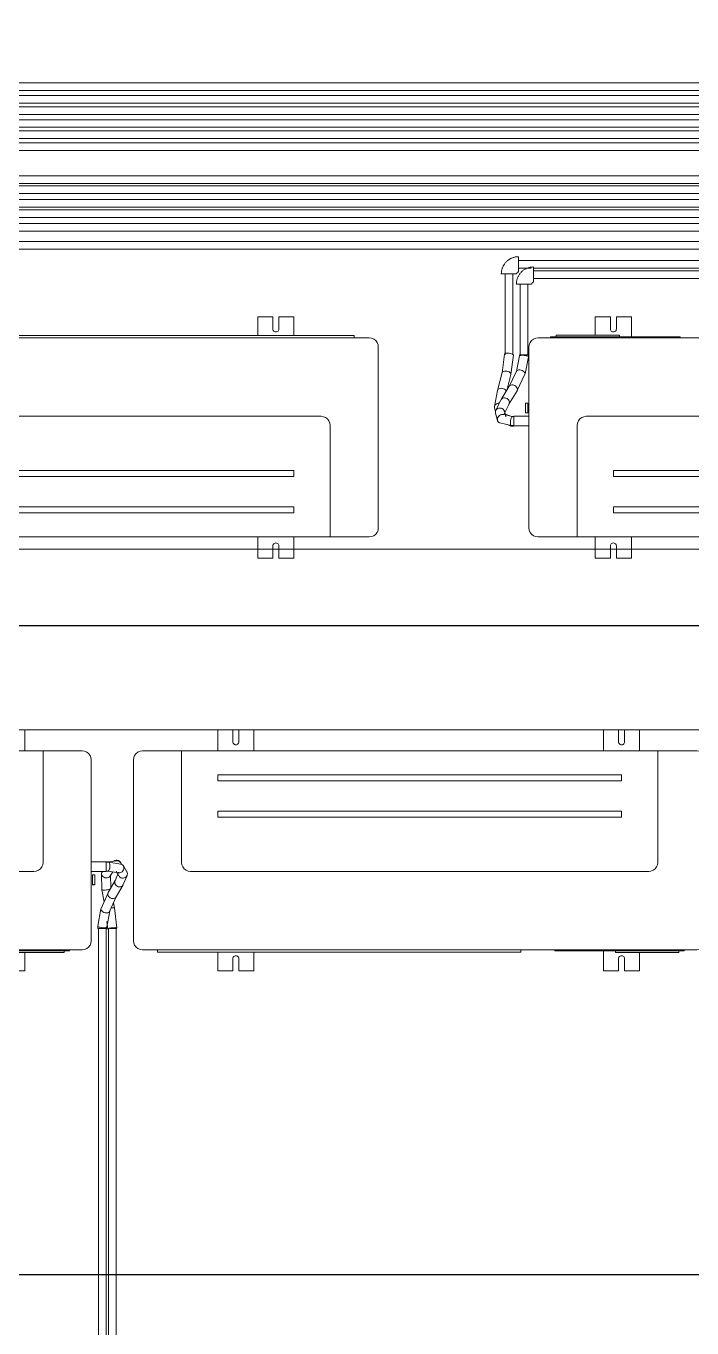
# Model space of a CAD drawing. Header units: millimetres. Extents: x 61345 to 69644, y 9491 to 29385.
# Drawn here: x 65257.6 to 65368.1, y 27042.7 to 27258.7 of the extents above; entities that cross this region are included whole.
import ezdxf

# ---------------------------------------------------------------- set-up
doc = ezdxf.new("R2010")
doc.units = ezdxf.units.MM
for name, color, linetype, lineweight in [('M-EQPM', 7, 'Continuous', 18), ('P-PIPE', 30, 'Continuous', 18), ('P-PIPE-CNTR', 3, 'Continuous', 18), ('S-BEAM', 8, 'Continuous', 18)]:
    doc.layers.add(name, color=color, linetype=linetype, lineweight=lineweight)

# ---------------------------------------------------------------- blocks, each defined once
blk = doc.blocks.new('HVAC_Air Conditioning_LG_VRF_Air_Source_HP_380_MV_S_12kW - Splite-Ext-V79-CVC TERASSE')
at = {"layer": 'M-EQPM'}
for p, q in [((-19735.1, 18291.1), (-19760.1, 18291.1)), ((-19760.1, 18291.1), (-19760.1, 18260.8)), ((-19735.1, 18271.1), (-19735.1, 18291.1)), ((-19700.1, 18291.1), (-19725.1, 18291.1)), ((-19725.1, 18291.1), (-19725.1, 18271.1)), ((-19700.1, 18258.1), (-19700.1, 18291.1)), ((-19095.1, 18291.1), (-19120.1, 18291.1)), ((-19120.1, 18291.1), (-19120.1, 18260.1)), ((-19095.1, 18271.1), (-19095.1, 18291.1)), ((-19060.1, 18291.1), (-19085.1, 18291.1)), ((-19085.1, 18291.1), (-19085.1, 18271.1)), ((-19060.1, 18260.1), (-19060.1, 18291.1)), ((-18935.1, 18256.1), (-19855.1, 18256.1)), ((-19834.2, 18258.1), (-19619.2, 18258.1)), ((-19834.2, 18258.1), (-19834.2, 18256.1)), ((-19825, 18260.8), (-19720, 18260.8)), ((-19825, 18260.8), (-19825, 18258.1)), ((-19720, 18258.1), (-19720, 18260.8)), ((-19619.2, 18256.1), (-19619.2, 18258.1)), ((-19562.8, 18260.1), (-18960.1, 18260.1)), ((-19562.8, 18260.1), (-19562.8, 18256.1)), ((-18960.1, 18256.1), (-18960.1, 18260.1)), ((-19870.1, 18241.1), (-19870.1, 17941.1)), ((-18920.1, 17941.1), (-18920.1, 18241.1)), ((-19872.1, 18148.1), (-19876.1, 18148.1)), ((-19876.1, 18148.1), (-19876.1, 18147.8)), ((-19876.1, 18147.8), (-19876.1, 18148.1)), ((-19872.1, 18148), (-19876.1, 18148)), ((-19876.1, 18148), (-19876.1, 18147.7)), ((-19872.1, 18148.1), (-19872.1, 18147.8)), ((-19872.1, 18147.8), (-19872.1, 18148.1)), ((-19872.1, 18147.7), (-19872.1, 18148)), ((-19870.1, 18126.2), (-19895.1, 18126.2)), ((-19876.1, 18132.1), (-19876.1, 18131.9)), ((-19876.1, 18132), (-19872.1, 18132)), ((-19876.1, 18131.9), (-19872.1, 18131.9)), ((-19872.1, 18131.9), (-19872.1, 18132.1)), ((-19015.1, 18126.1), (-19775.1, 18126.1)), ((-19895.1, 18110.3), (-19870.1, 18110.3)), ((-19790.1, 18111.1), (-19790.1, 17926.1)), ((-19000.1, 17926.1), (-19000.1, 18111.1)), ((-19060.1, 18036.1), (-19730.1, 18036.1)), ((-19730.1, 18036.1), (-19730.1, 18026.1)), ((-19060.1, 18026.1), (-19060.1, 18036.1)), ((-19730.1, 18026.1), (-19060.1, 18026.1)), ((-19060.1, 17976.1), (-19730.1, 17976.1)), ((-19730.1, 17976.1), (-19730.1, 17966.1)), ((-19060.1, 17966.1), (-19060.1, 17976.1)), ((-19730.1, 17966.1), (-19060.1, 17966.1)), ((-19855.1, 17926.1), (-19790.1, 17926.1)), ((-19790.1, 17926.1), (-19000.1, 17926.1)), ((-19760.1, 17926.1), (-19760.1, 17891.1)), ((-19700.1, 17891.1), (-19700.1, 17926.1)), ((-19120.1, 17926.1), (-19120.1, 17891.1)), ((-19060.1, 17891.1), (-19060.1, 17926.1)), ((-19000.1, 17926.1), (-18935.1, 17926.1)), ((-19735.1, 17891.1), (-19735.1, 17911.1)), ((-19725.1, 17911.1), (-19725.1, 17891.1)), ((-19095.1, 17891.1), (-19095.1, 17911.1)), ((-19085.1, 17911.1), (-19085.1, 17891.1)), ((-19760.1, 17891.1), (-19735.1, 17891.1)), ((-19725.1, 17891.1), (-19700.1, 17891.1)), ((-19120.1, 17891.1), (-19095.1, 17891.1)), ((-19085.1, 17891.1), (-19060.1, 17891.1))]:
    blk.add_line(p, q, dxfattribs=at)
for points in [[(-19725.1, 18271.1, 0), (-19725.2, 18269.8, 0), (-19725.7, 18268.6, 0), (-19726.5, 18267.5, 0), (-19727.6, 18266.7, 0), (-19728.8, 18266.2, 0), (-19730.1, 18266.1, 0), (-19731.4, 18266.2, 0), (-19732.6, 18266.7, 0), (-19733.6, 18267.5, 0), (-19734.4, 18268.6, 0), (-19734.9, 18269.8, 0), (-19735.1, 18271.1, 0)], [(-19085.1, 18271.1, 0), (-19085.2, 18269.8, 0), (-19085.7, 18268.6, 0), (-19086.5, 18267.5, 0), (-19087.6, 18266.7, 0), (-19088.8, 18266.2, 0), (-19090.1, 18266.1, 0), (-19091.4, 18266.2, 0), (-19092.6, 18266.7, 0), (-19093.6, 18267.5, 0), (-19094.4, 18268.6, 0), (-19094.9, 18269.8, 0), (-19095.1, 18271.1, 0)], [(-19855.1, 18256.1, 0), (-19858.9, 18255.5, 0), (-19862.6, 18254, 0), (-19865.7, 18251.7, 0), (-19868.1, 18248.6, 0), (-19869.6, 18244.9, 0), (-19870.1, 18241.1, 0)], [(-18920.1, 18241.1, 0), (-18920.6, 18244.9, 0), (-18922.1, 18248.6, 0), (-18924.5, 18251.7, 0), (-18927.6, 18254, 0), (-18931.2, 18255.5, 0), (-18935.1, 18256.1, 0)], [(-19876.1, 18131.9, 0), (-19876.1, 18132.1, 0), (-19876.1, 18132.9, 0), (-19876.1, 18134.2, 0), (-19876.1, 18135.9, 0), (-19876.1, 18137.8, 0), (-19876.1, 18139.9, 0), (-19876.1, 18142, 0), (-19876.1, 18144, 0), (-19876.1, 18145.6, 0), (-19876.1, 18146.9, 0), (-19876.1, 18147.7, 0), (-19876.1, 18148, 0)], [(-19872.1, 18148, 0), (-19872.1, 18147.7, 0), (-19872.1, 18146.9, 0), (-19872.1, 18145.6, 0), (-19872.1, 18144, 0), (-19872.1, 18142, 0), (-19872.1, 18139.9, 0), (-19872.1, 18137.8, 0), (-19872.1, 18135.9, 0), (-19872.1, 18134.2, 0), (-19872.1, 18132.9, 0), (-19872.1, 18132.1, 0), (-19872.1, 18131.9, 0)], [(-19895.1, 18110.3, 0), (-19895.1, 18110.6, 0), (-19895.1, 18111.4, 0), (-19895.1, 18112.7, 0), (-19895.1, 18114.3, 0), (-19895.1, 18116.2, 0), (-19895.1, 18118.3, 0), (-19895.1, 18120.3, 0), (-19895.1, 18122.3, 0), (-19895.1, 18123.9, 0), (-19895.1, 18125.2, 0), (-19895.1, 18126, 0), (-19895.1, 18126.2, 0)], [(-19775.1, 18126.1, 0), (-19778.9, 18125.5, 0), (-19782.6, 18124, 0), (-19785.7, 18121.7, 0), (-19788.1, 18118.6, 0), (-19789.6, 18114.9, 0), (-19790.1, 18111.1, 0)], [(-19000.1, 18111.1, 0), (-19000.6, 18114.9, 0), (-19002.1, 18118.6, 0), (-19004.5, 18121.7, 0), (-19007.6, 18124, 0), (-19011.2, 18125.5, 0), (-19015.1, 18126.1, 0)], [(-19870.1, 17941.1, 0), (-19869.6, 17937.2, 0), (-19868.1, 17933.6, 0), (-19865.7, 17930.5, 0), (-19862.6, 17928.1, 0), (-19858.9, 17926.6, 0), (-19855.1, 17926.1, 0)], [(-18935.1, 17926.1, 0), (-18931.2, 17926.6, 0), (-18927.6, 17928.1, 0), (-18924.5, 17930.5, 0), (-18922.1, 17933.6, 0), (-18920.6, 17937.2, 0), (-18920.1, 17941.1, 0)], [(-19735.1, 17911.1, 0), (-19734.9, 17912.4, 0), (-19734.4, 17913.6, 0), (-19733.6, 17914.6, 0), (-19732.6, 17915.4, 0), (-19731.4, 17915.9, 0), (-19730.1, 17916.1, 0), (-19728.8, 17915.9, 0), (-19727.6, 17915.4, 0), (-19726.5, 17914.6, 0), (-19725.7, 17913.6, 0), (-19725.2, 17912.4, 0), (-19725.1, 17911.1, 0)], [(-19095.1, 17911.1, 0), (-19094.9, 17912.4, 0), (-19094.4, 17913.6, 0), (-19093.6, 17914.6, 0), (-19092.6, 17915.4, 0), (-19091.4, 17915.9, 0), (-19090.1, 17916.1, 0), (-19088.8, 17915.9, 0), (-19087.6, 17915.4, 0), (-19086.5, 17914.6, 0), (-19085.7, 17913.6, 0), (-19085.2, 17912.4, 0), (-19085.1, 17911.1, 0)]]:
    blk.add_polyline3d(points, dxfattribs=at)
blk = doc.blocks.new('Coude - Générique - Standard-V88-CVC TERASSE')
at = {"layer": 'P-PIPE', "color": 30}
for p, q in [((-21047.2, 18390.5), (-21047.2, 18390.9)), ((-21075.8, 18362.3), (-21075.4, 18362.3)), ((-21047.2, 18365.9), (-21047.2, 18367.2))]:
    blk.add_line(p, q, dxfattribs=at)
for points in [[(-21047.2, 18390.9, 0), (-21048.4, 18390.9, 0), (-21049.5, 18390.8, 0), (-21050.6, 18390.7, 0), (-21051.8, 18390.6, 0), (-21052.9, 18390.4, 0), (-21054, 18390.1, 0), (-21055.1, 18389.8, 0), (-21056.2, 18389.5, 0), (-21057.3, 18389.1, 0), (-21058.4, 18388.7, 0), (-21059.4, 18388.2, 0), (-21060.4, 18387.7, 0), (-21061.4, 18387.2, 0), (-21062.4, 18386.6, 0), (-21063.4, 18385.9, 0), (-21064.3, 18385.3, 0), (-21065.2, 18384.6, 0), (-21066.1, 18383.8, 0), (-21066.9, 18383.1, 0), (-21067.7, 18382.3, 0), (-21068.5, 18381.4, 0), (-21069.3, 18380.6, 0), (-21070, 18379.7, 0), (-21070.7, 18378.7, 0), (-21071.3, 18377.8, 0), (-21071.9, 18376.8, 0), (-21072.5, 18375.8, 0), (-21073, 18374.8, 0), (-21073.5, 18373.7, 0), (-21073.9, 18372.7, 0), (-21074.3, 18371.6, 0), (-21074.6, 18370.5, 0), (-21074.9, 18369.4, 0), (-21075.2, 18368.3, 0), (-21075.4, 18367.2, 0), (-21075.6, 18366, 0), (-21075.7, 18364.9, 0), (-21075.8, 18363.8, 0), (-21075.8, 18362.6, 0), (-21075.8, 18362.3, 0)], [(-21047.2, 18390.9, 0), (-21047.2, 18390.5, 0), (-21047.2, 18389.2, 0), (-21047.2, 18387.2, 0), (-21047.2, 18384.6, 0), (-21047.2, 18381.5, 0), (-21047.2, 18378.2, 0), (-21047.2, 18374.9, 0), (-21047.2, 18371.9, 0), (-21047.2, 18369.2, 0), (-21047.2, 18367.2, 0), (-21047.2, 18365.9, 0)], [(-21050.9, 18362.3, 0), (-21052.1, 18362.3, 0), (-21054.1, 18362.3, 0), (-21056.8, 18362.3, 0), (-21059.8, 18362.3, 0), (-21063.1, 18362.3, 0), (-21066.4, 18362.3, 0), (-21069.5, 18362.3, 0), (-21072.1, 18362.3, 0), (-21074.1, 18362.3, 0), (-21075.4, 18362.3, 0), (-21075.8, 18362.3, 0)], [(-21050.4, 18362.3, 0), (-21050.4, 18362.4, 0), (-21050.4, 18362.6, 0), (-21050.4, 18362.7, 0), (-21050.4, 18362.8, 0), (-21050.4, 18363, 0), (-21050.3, 18363.1, 0), (-21050.3, 18363.2, 0), (-21050.3, 18363.3, 0), (-21050.2, 18363.4, 0), (-21050.2, 18363.6, 0), (-21050.1, 18363.7, 0), (-21050.1, 18363.8, 0), (-21050, 18363.9, 0), (-21049.9, 18364, 0), (-21049.9, 18364.1, 0), (-21049.8, 18364.2, 0), (-21049.7, 18364.3, 0), (-21049.6, 18364.4, 0), (-21049.5, 18364.5, 0), (-21049.4, 18364.6, 0), (-21049.4, 18364.7, 0), (-21049.3, 18364.8, 0), (-21049.2, 18364.9, 0), (-21049.1, 18364.9, 0), (-21048.9, 18365, 0), (-21048.8, 18365.1, 0), (-21048.7, 18365.1, 0), (-21048.6, 18365.2, 0), (-21048.5, 18365.3, 0), (-21048.4, 18365.3, 0), (-21048.3, 18365.3, 0), (-21048.1, 18365.4, 0), (-21048, 18365.4, 0), (-21047.9, 18365.4, 0), (-21047.8, 18365.5, 0), (-21047.6, 18365.5, 0), (-21047.5, 18365.5, 0), (-21047.4, 18365.5, 0), (-21047.3, 18365.5, 0), (-21047.2, 18365.5, 0)]]:
    blk.add_polyline3d(points, dxfattribs=at)
blk = doc.blocks.new('Coude - Générique - Standard-V105-CVC TERASSE')
at = {"layer": 'P-PIPE'}
for p, q in [((-21022.2, 18373.5), (-21022.2, 18372.2)), ((-21050.8, 18345.3), (-21050.4, 18345.3)), ((-21022.2, 18349), (-21022.2, 18350.2))]:
    blk.add_line(p, q, dxfattribs=at)
for points in [[(-21022.2, 18373.9, 0), (-21023.4, 18373.9, 0), (-21024.5, 18373.8, 0), (-21025.6, 18373.7, 0), (-21026.8, 18373.6, 0), (-21027.9, 18373.4, 0), (-21029, 18373.1, 0), (-21030.1, 18372.8, 0), (-21031.2, 18372.5, 0), (-21032.3, 18372.1, 0), (-21033.4, 18371.7, 0), (-21034.4, 18371.2, 0), (-21035.4, 18370.7, 0), (-21036.4, 18370.2, 0), (-21037.4, 18369.6, 0), (-21038.4, 18368.9, 0), (-21039.3, 18368.3, 0), (-21040.2, 18367.6, 0), (-21041.1, 18366.8, 0), (-21041.9, 18366.1, 0), (-21042.7, 18365.3, 0), (-21043.5, 18364.4, 0), (-21044.3, 18363.6, 0), (-21045, 18362.7, 0), (-21045.7, 18361.7, 0), (-21046.3, 18360.8, 0), (-21046.9, 18359.8, 0), (-21047.5, 18358.8, 0), (-21048, 18357.8, 0), (-21048.5, 18356.7, 0), (-21048.9, 18355.7, 0), (-21049.3, 18354.6, 0), (-21049.6, 18353.5, 0), (-21049.9, 18352.4, 0), (-21050.2, 18351.3, 0), (-21050.4, 18350.2, 0), (-21050.6, 18349.1, 0), (-21050.7, 18347.9, 0), (-21050.8, 18346.8, 0), (-21050.8, 18345.6, 0), (-21050.8, 18345.3, 0)], [(-21022.2, 18372.1, 0), (-21022.2, 18370.2, 0), (-21022.2, 18367.6, 0), (-21022.2, 18364.5, 0), (-21022.2, 18361.2, 0), (-21022.2, 18357.9, 0), (-21022.2, 18354.9, 0), (-21022.2, 18352.2, 0), (-21022.2, 18350.2, 0), (-21022.2, 18349, 0)], [(-21025.9, 18345.3, 0), (-21027.1, 18345.3, 0), (-21029.1, 18345.3, 0), (-21031.8, 18345.3, 0), (-21034.8, 18345.3, 0), (-21038.1, 18345.3, 0), (-21041.4, 18345.3, 0), (-21044.5, 18345.3, 0), (-21047.1, 18345.3, 0), (-21049.1, 18345.3, 0), (-21050.4, 18345.3, 0), (-21050.8, 18345.3, 0)], [(-21025.4, 18345.3, 0), (-21025.4, 18345.4, 0), (-21025.4, 18345.6, 0), (-21025.4, 18345.7, 0), (-21025.4, 18345.8, 0), (-21025.4, 18346, 0), (-21025.3, 18346.1, 0), (-21025.3, 18346.2, 0), (-21025.3, 18346.3, 0), (-21025.2, 18346.4, 0), (-21025.2, 18346.6, 0), (-21025.1, 18346.7, 0), (-21025.1, 18346.8, 0), (-21025, 18346.9, 0), (-21024.9, 18347, 0), (-21024.9, 18347.1, 0), (-21024.8, 18347.2, 0), (-21024.7, 18347.3, 0), (-21024.6, 18347.4, 0), (-21024.5, 18347.5, 0), (-21024.4, 18347.6, 0), (-21024.4, 18347.7, 0), (-21024.3, 18347.8, 0), (-21024.2, 18347.9, 0), (-21024.1, 18347.9, 0), (-21023.9, 18348, 0), (-21023.8, 18348.1, 0), (-21023.7, 18348.1, 0), (-21023.6, 18348.2, 0), (-21023.5, 18348.3, 0), (-21023.4, 18348.3, 0), (-21023.3, 18348.3, 0), (-21023.1, 18348.4, 0), (-21023, 18348.4, 0), (-21022.9, 18348.4, 0), (-21022.8, 18348.5, 0), (-21022.6, 18348.5, 0), (-21022.5, 18348.5, 0), (-21022.4, 18348.5, 0), (-21022.3, 18348.5, 0), (-21022.2, 18348.5, 0)]]:
    blk.add_polyline3d(points, dxfattribs=at)
blk = doc.blocks.new('terrace')
at = {"layer": 'S-BEAM'}
for p, q in [((-29765.2, 17905.8), (-18015.2, 17905.8)), ((-18015.2, 17605.8), (-29765.2, 17605.8))]:
    blk.add_line(p, q, dxfattribs=at)

msp = doc.modelspace()

# ---------------------------------------------------------------- linework, layer by layer
at = {"color": 5, "lineweight": 30}
for points in [[(64541.37, 27268.88), (65708.74, 27268.88), (65708.74, 27159.18), (64541.37, 27159.18)], [(65708.74, 27159.18), (64970.8, 27159.18), (64970.8, 27051.55), (65708.74, 27051.55)]]:
    msp.add_lwpolyline(points, close=True, dxfattribs=at)
at = {"layer": 'P-PIPE'}
for p, q in [((65833.28, 27249.26), (64563.46, 27249.26)), ((64563.46, 27247.99), (65833.28, 27247.99)), ((65831.28, 27247.13), (64565.21, 27247.13)), ((64565.21, 27245.86), (65831.28, 27245.86)), ((65829.03, 27245.26), (64691.71, 27245.26)), ((64691.71, 27243.99), (65829.03, 27243.99)), ((65827.16, 27243.13), (64693.71, 27243.13)), ((64693.71, 27241.86), (65827.16, 27241.86)), ((65825.41, 27241.26), (64821.49, 27241.26)), ((64821.49, 27239.99), (65825.41, 27239.99)), ((65823.28, 27239.26), (64823.74, 27239.26)), ((64823.74, 27237.99), (65823.28, 27237.99)), ((65820.19, 27233.79), (64964.31, 27233.79)), ((64966.81, 27232.52), (65817.94, 27232.52)), ((65817.94, 27232.16), (64966.81, 27232.16)), ((64966.81, 27230.89), (65817.94, 27230.89)), ((65816.13, 27229.91), (65097.06, 27229.91)), ((65097.06, 27228.64), (65816.13, 27228.64)), ((65814, 27228.16), (65099.06, 27228.16)), ((65099.06, 27226.89), (65814, 27226.89)), ((65812, 27225.91), (65186.81, 27225.91)), ((65186.81, 27224.64), (65812, 27224.64)), ((65810.13, 27222.91), (65219.31, 27222.91)), ((65219.31, 27221.64), (65810.13, 27221.64)), ((65804.13, 27218.07), (65341.81, 27218.07)), ((65339.58, 27215.84), (65339.58, 27204.13)), ((65340.85, 27204.13), (65340.85, 27215.84)), ((65341.81, 27216.8), (65445.96, 27216.8)), ((65269.6, 27108.98), (65269.6, 26978.76)), ((65270.87, 26979.98), (65270.87, 27108.98)), ((65271.25, 27108.98), (65271.25, 26979.98)), ((65272.52, 26979.98), (65272.52, 27108.98))]:
    msp.add_line(p, q, dxfattribs=at)
at = {"layer": 'P-PIPE', "color": 30}
for p, q in [((65805.88, 27219.77), (65339.31, 27219.77)), ((65339.31, 27218.5), (65341.4, 27218.5)), ((65341.81, 27218.5), (65804.13, 27218.5)), ((65337.08, 27217.54), (65337.08, 27204.13)), ((65338.35, 27204.13), (65338.35, 27217.54)), ((65336.97, 27204.23), (65336.57, 27201.15)), ((65338.05, 27200.89), (65338.46, 27204.04)), ((65339.47, 27203.95), (65338.94, 27201.38)), ((65339.47, 27204.13), (65339.47, 27203.95)), ((65340.39, 27200.96), (65340.97, 27203.8)), ((65340.97, 27203.8), (65340.97, 27204.13)), ((65336.58, 27201.17), (65335.81, 27198.2)), ((65337.36, 27198.22), (65338.05, 27200.86)), ((65338.96, 27201.43), (65337.74, 27198.87)), ((65339.08, 27198.19), (65340.37, 27200.9)), ((65340.39, 27200.96), (65340.35, 27200.87)), ((65337.76, 27198.91), (65336.41, 27196.7)), ((65339.11, 27198.29), (65339.05, 27198.15)), ((65335.8, 27198.18), (65335.3, 27195.57)), ((65336.39, 27196.65), (65335.53, 27194.9)), ((65337.7, 27195.93), (65339.06, 27198.16)), ((65337.77, 27196.08), (65337.7, 27195.93)), ((65335.29, 27195.4), (65335.29, 27195.56)), ((65335.3, 27195.36), (65335.48, 27194.68)), ((65335.49, 27194.46), (65335.83, 27193.21)), ((65336.69, 27194.24), (65336.86, 27194.21)), ((65338.28, 27193.89), (65336.81, 27194.23)), ((65336.92, 27194.32), (65337.73, 27195.98)), ((65337.21, 27193.84), (65336.96, 27194.76)), ((65337.16, 27194.13), (65337.03, 27194.65)), ((65338.02, 27193.94), (65337.07, 27194.3)), ((65338.54, 27193.89), (65338.27, 27193.89)), ((65336.22, 27192.82), (65338.1, 27192.39)), ((65337.48, 27192.54), (65338.05, 27192.31)), ((65338.05, 27192.31), (65338.01, 27192.35)), ((65338.07, 27192.31), (65338.54, 27192.31)), ((65338.14, 27192.4), (65338.1, 27192.39)), ((65338.11, 27192.39), (65338.54, 27192.39)), ((65270.26, 27118.43), (65270.15, 27118.27)), ((65271.35, 27120.04), (65270.9, 27120.04)), ((65270.9, 27120.03), (65270.9, 27120.04)), ((65271.32, 27119.96), (65270.9, 27119.96)), ((65270.9, 27118.46), (65271.21, 27118.46)), ((65271.21, 27118.46), (65271.16, 27118.48)), ((65271.2, 27118.46), (65272.93, 27118.19)), ((65272.61, 27120.17), (65271.33, 27120.04)), ((65271.33, 27120.04), (65271.42, 27120.03)), ((65273.34, 27119.64), (65271.33, 27119.96)), ((65271.42, 27120.03), (65271.5, 27119.97)), ((65271.51, 27117.61), (65272, 27118.34)), ((65272.36, 27120.25), (65271.91, 27120.08)), ((65272.53, 27118.46), (65272.99, 27117.68)), ((65273.33, 27119.83), (65273.25, 27119.95)), ((65274.32, 27118.37), (65273.74, 27119.37)), ((65270.08, 27118.02), (65270.15, 27115.4)), ((65272.38, 27116.93), (65271.21, 27114.92)), ((65271.65, 27115.67), (65271.59, 27117.86)), ((65272.31, 27116.76), (65272.38, 27116.93)), ((65272.95, 27118.28), (65272.35, 27116.87)), ((65272.52, 27114.19), (65273.69, 27116.2)), ((65273.72, 27116.27), (65274.36, 27117.76)), ((65271.19, 27114.88), (65270.03, 27112.28)), ((65270.15, 27115.4), (65270.54, 27113.38)), ((65270.15, 27115.4), (65270.15, 27115.4)), ((65271.16, 27114.77), (65271.21, 27114.92)), ((65271.45, 27111.77), (65272.55, 27114.24)), ((65270.01, 27112.22), (65269.48, 27109.33)), ((65270.01, 27112.22), (65270.05, 27112.31)), ((65270.98, 27109.19), (65271.47, 27111.83)), ((65272.25, 27112.37), (65272.09, 27113.22)), ((65272.63, 27109.07), (65272.25, 27112.37)), ((65271, 27110.11), (65271.14, 27108.9)), ((65269.48, 27109.33), (65269.48, 27108.98)), ((65270.98, 27108.98), (65270.98, 27109.2))]:
    msp.add_line(p, q, dxfattribs=at)
for points in [[(65336.97, 27204.23, 0), (65337.01, 27204.29, 0), (65337.09, 27204.34, 0), (65337.22, 27204.38, 0), (65337.37, 27204.39, 0), (65337.56, 27204.4, 0), (65337.75, 27204.38, 0)], [(65337.75, 27204.38, 0), (65337.94, 27204.35, 0), (65338.12, 27204.3, 0), (65338.27, 27204.24, 0), (65338.38, 27204.17, 0), (65338.44, 27204.1, 0), (65338.46, 27204.04, 0)], [(65339.57, 27204.13, 0), (65339.49, 27204.13, 0), (65339.47, 27204.13, 0)], [(65339.47, 27204.13, 0), (65339.49, 27204.13, 0), (65339.57, 27204.13, 0), (65339.69, 27204.13, 0), (65339.84, 27204.13, 0), (65340.02, 27204.13, 0), (65340.22, 27204.13, 0)], [(65339.47, 27203.95, 0), (65339.49, 27203.98, 0), (65339.57, 27204.01, 0), (65339.69, 27204.03, 0), (65339.84, 27204.04, 0), (65340.02, 27204.04, 0), (65340.22, 27204.02, 0)], [(65340.22, 27204.13, 0), (65340.41, 27204.13, 0), (65340.59, 27204.13, 0), (65340.75, 27204.13, 0), (65340.87, 27204.13, 0), (65340.94, 27204.13, 0), (65340.97, 27204.13, 0)], [(65340.22, 27204.02, 0), (65340.41, 27204, 0), (65340.59, 27203.97, 0), (65340.75, 27203.93, 0), (65340.87, 27203.89, 0), (65340.94, 27203.84, 0), (65340.97, 27203.8, 0)], [(65340.97, 27204.13, 0), (65340.94, 27204.13, 0), (65340.87, 27204.13, 0)], [(65336.57, 27201.15, 0), (65336.61, 27201.24, 0), (65336.7, 27201.32, 0), (65336.83, 27201.38, 0), (65336.99, 27201.41, 0), (65337.17, 27201.42, 0), (65337.36, 27201.4, 0)], [(65337.36, 27201.4, 0), (65337.55, 27201.35, 0), (65337.73, 27201.28, 0), (65337.87, 27201.19, 0), (65337.98, 27201.09, 0), (65338.04, 27200.99, 0), (65338.05, 27200.89, 0)], [(65338.98, 27201.47, 0), (65339.06, 27201.55, 0), (65339.19, 27201.6, 0), (65339.35, 27201.63, 0), (65339.53, 27201.62, 0), (65339.72, 27201.58, 0)], [(65339.72, 27201.58, 0), (65339.9, 27201.52, 0), (65340.07, 27201.43, 0), (65340.22, 27201.32, 0), (65340.32, 27201.21, 0), (65340.38, 27201.09, 0), (65340.39, 27200.97, 0)], [(65335.8, 27198.17, 0), (65335.85, 27198.3, 0), (65335.94, 27198.42, 0), (65336.08, 27198.5, 0), (65336.24, 27198.56, 0), (65336.43, 27198.58, 0), (65336.62, 27198.56, 0)], [(65336.62, 27198.56, 0), (65336.81, 27198.5, 0), (65336.98, 27198.41, 0), (65337.12, 27198.3, 0), (65337.22, 27198.17, 0), (65337.26, 27198.07, 0)], [(65337.76, 27198.91, 0), (65337.86, 27199.02, 0), (65338, 27199.1, 0), (65338.17, 27199.14, 0), (65338.35, 27199.14, 0), (65338.53, 27199.09, 0)], [(65338.53, 27199.09, 0), (65338.71, 27199.01, 0), (65338.87, 27198.9, 0), (65338.99, 27198.76, 0), (65339.08, 27198.6, 0), (65339.12, 27198.44, 0), (65339.11, 27198.29, 0)], [(65335.29, 27195.56, 0), (65335.35, 27195.71, 0), (65335.45, 27195.85, 0), (65335.59, 27195.96, 0), (65335.76, 27196.04, 0), (65335.95, 27196.08, 0), (65336.11, 27196.09, 0)], [(65336.42, 27196.7, 0), (65336.53, 27196.83, 0), (65336.67, 27196.92, 0), (65336.85, 27196.97, 0), (65337.03, 27196.98, 0), (65337.22, 27196.94, 0)], [(65337.22, 27196.94, 0), (65337.4, 27196.86, 0), (65337.55, 27196.74, 0), (65337.67, 27196.59, 0), (65337.75, 27196.42, 0), (65337.78, 27196.25, 0), (65337.77, 27196.08, 0)], [(65335.53, 27194.35, 0), (65335.5, 27194.44, 0), (65335.47, 27194.62, 0), (65335.49, 27194.79, 0)], [(65335.49, 27194.79, 0), (65335.56, 27194.96, 0), (65335.68, 27195.1, 0), (65335.83, 27195.21, 0), (65336.02, 27195.28, 0), (65336.21, 27195.3, 0), (65336.41, 27195.28, 0)], [(65335.82, 27193.54, 0), (65335.89, 27193.73, 0), (65336, 27193.9, 0), (65336.15, 27194.04, 0), (65336.32, 27194.15, 0), (65336.5, 27194.22, 0), (65336.69, 27194.24, 0)], [(65336.41, 27195.28, 0), (65336.59, 27195.21, 0), (65336.75, 27195.1, 0), (65336.87, 27194.96, 0), (65336.95, 27194.79, 0)], [(65337.96, 27193.05, 0), (65337.98, 27193.25, 0), (65338.01, 27193.44, 0), (65338.06, 27193.6, 0), (65338.12, 27193.74, 0), (65338.18, 27193.84, 0), (65338.24, 27193.88, 0)], [(65338.24, 27193.88, 0), (65338.3, 27193.88, 0), (65338.35, 27193.83, 0)], [(65336.17, 27192.84, 0), (65336.02, 27192.91, 0), (65335.91, 27193.03, 0), (65335.83, 27193.18, 0), (65335.8, 27193.36, 0), (65335.82, 27193.54, 0)], [(65338.08, 27192.4, 0), (65338.03, 27192.45, 0), (65337.99, 27192.55, 0), (65337.96, 27192.69, 0), (65337.95, 27192.86, 0), (65337.96, 27193.05, 0)], [(65338.54, 27192.35, 0), (65338.54, 27192.31, 0), (65338.54, 27192.32, 0)], [(65271.49, 27119.24, 0), (65271.47, 27119.05, 0), (65271.44, 27118.87, 0), (65271.39, 27118.71, 0), (65271.34, 27118.58, 0), (65271.28, 27118.5, 0), (65271.22, 27118.46, 0)], [(65271.31, 27119.96, 0), (65271.37, 27119.95, 0), (65271.42, 27119.88, 0), (65271.46, 27119.77, 0), (65271.48, 27119.61, 0), (65271.49, 27119.44, 0), (65271.49, 27119.24, 0)], [(65272.16, 27120.13, 0), (65272.33, 27120.23, 0), (65272.52, 27120.29, 0), (65272.71, 27120.29, 0)], [(65272.45, 27120.14, 0), (65272.59, 27120.17, 0), (65272.79, 27120.17, 0)], [(65272.71, 27120.29, 0), (65272.9, 27120.24, 0), (65273.07, 27120.14, 0), (65273.21, 27120, 0)], [(65272.79, 27120.17, 0), (65272.98, 27120.12, 0), (65273.15, 27120.02, 0), (65273.29, 27119.88, 0), (65273.39, 27119.71, 0), (65273.42, 27119.62, 0)], [(65273.81, 27118.87, 0), (65273.75, 27118.68, 0), (65273.64, 27118.51, 0), (65273.51, 27118.37, 0), (65273.34, 27118.26, 0), (65273.17, 27118.19, 0), (65272.99, 27118.18, 0)], [(65273.28, 27119.65, 0), (65273.45, 27119.61, 0), (65273.6, 27119.53, 0), (65273.72, 27119.4, 0), (65273.79, 27119.24, 0), (65273.82, 27119.06, 0), (65273.81, 27118.87, 0)], [(65274.29, 27118.41, 0), (65274.38, 27118.24, 0), (65274.41, 27118.06, 0), (65274.39, 27117.87, 0)], [(65270.08, 27118, 0), (65270.1, 27118.15, 0), (65270.16, 27118.29, 0)], [(65270.87, 27117.36, 0), (65270.68, 27117.39, 0), (65270.49, 27117.47, 0), (65270.33, 27117.57, 0), (65270.2, 27117.7, 0), (65270.12, 27117.85, 0), (65270.08, 27118, 0)], [(65271.5, 27117.6, 0), (65271.39, 27117.49, 0), (65271.24, 27117.41, 0), (65271.07, 27117.36, 0), (65270.87, 27117.36, 0)], [(65272.88, 27115.9, 0), (65272.7, 27115.98, 0), (65272.54, 27116.09, 0), (65272.42, 27116.24, 0), (65272.33, 27116.41, 0), (65272.3, 27116.59, 0), (65272.31, 27116.76, 0)], [(65273.69, 27116.2, 0), (65273.58, 27116.06, 0), (65273.43, 27115.95, 0), (65273.26, 27115.89, 0), (65273.07, 27115.87, 0), (65272.88, 27115.9, 0)], [(65273.48, 27117.33, 0), (65273.3, 27117.39, 0), (65273.14, 27117.5, 0), (65273.01, 27117.64, 0)], [(65274.39, 27117.87, 0), (65274.32, 27117.69, 0), (65274.21, 27117.54, 0), (65274.06, 27117.42, 0), (65273.88, 27117.34, 0), (65273.68, 27117.31, 0), (65273.48, 27117.33, 0)], [(65270.93, 27115.36, 0), (65270.73, 27115.34, 0), (65270.55, 27115.34, 0), (65270.39, 27115.34, 0), (65270.27, 27115.35, 0), (65270.19, 27115.37, 0), (65270.15, 27115.4, 0)], [(65271.54, 27115.48, 0), (65271.45, 27115.45, 0), (65271.3, 27115.42, 0), (65271.12, 27115.39, 0), (65270.93, 27115.36, 0)], [(65271.75, 27113.95, 0), (65271.57, 27114.03, 0), (65271.41, 27114.14, 0), (65271.28, 27114.28, 0), (65271.19, 27114.44, 0), (65271.15, 27114.6, 0), (65271.16, 27114.77, 0)], [(65272.53, 27114.2, 0), (65272.43, 27114.07, 0), (65272.29, 27113.98, 0), (65272.12, 27113.93, 0), (65271.94, 27113.92, 0), (65271.75, 27113.95, 0)], [(65270.69, 27111.57, 0), (65270.5, 27111.63, 0), (65270.33, 27111.72, 0), (65270.19, 27111.82, 0), (65270.08, 27111.95, 0), (65270.02, 27112.07, 0), (65270.01, 27112.2, 0)], [(65272.25, 27112.37, 0), (65272.23, 27112.38, 0), (65272.15, 27112.39, 0), (65272.03, 27112.39, 0), (65271.87, 27112.38, 0), (65271.71, 27112.36, 0)], [(65271.43, 27111.74, 0), (65271.35, 27111.65, 0), (65271.22, 27111.58, 0), (65271.06, 27111.54, 0), (65270.88, 27111.54, 0), (65270.69, 27111.57, 0)], [(65270.23, 27109.1, 0), (65270.04, 27109.12, 0), (65269.86, 27109.16, 0), (65269.7, 27109.2, 0), (65269.58, 27109.24, 0), (65269.51, 27109.28, 0), (65269.48, 27109.33, 0)], [(65269.48, 27108.98, 0), (65269.51, 27108.98, 0), (65269.58, 27108.98, 0)], [(65270.23, 27108.98, 0), (65270.04, 27108.98, 0), (65269.86, 27108.98, 0), (65269.7, 27108.98, 0), (65269.58, 27108.98, 0), (65269.51, 27108.98, 0), (65269.48, 27108.98, 0)], [(65270.98, 27109.2, 0), (65270.96, 27109.16, 0), (65270.88, 27109.13, 0), (65270.76, 27109.1, 0), (65270.61, 27109.09, 0), (65270.43, 27109.09, 0), (65270.23, 27109.1, 0)], [(65270.98, 27108.98, 0), (65270.96, 27108.98, 0), (65270.88, 27108.98, 0), (65270.76, 27108.98, 0), (65270.61, 27108.98, 0), (65270.43, 27108.98, 0), (65270.23, 27108.98, 0)], [(65270.88, 27108.98, 0), (65270.96, 27108.98, 0), (65270.98, 27108.98, 0)], [(65271.88, 27109.07, 0), (65271.68, 27109.05, 0), (65271.51, 27109.02, 0), (65271.35, 27108.99, 0), (65271.24, 27108.95, 0), (65271.16, 27108.92, 0), (65271.14, 27108.9, 0)], [(65271.14, 27108.9, 0), (65271.17, 27108.87, 0), (65271.25, 27108.86, 0)], [(65272.63, 27109.07, 0), (65272.6, 27109.09, 0), (65272.53, 27109.1, 0), (65272.41, 27109.11, 0), (65272.25, 27109.1, 0), (65272.07, 27109.09, 0), (65271.88, 27109.07, 0)], [(65272.44, 27108.98, 0), (65272.54, 27109.01, 0), (65272.61, 27109.04, 0), (65272.63, 27109.07, 0)]]:
    msp.add_polyline3d(points, dxfattribs=at)
at = {"layer": 'P-PIPE'}
for points in [[(65340.22, 27204.13, 0), (65340.05, 27204.13, 0), (65339.9, 27204.13, 0), (65339.77, 27204.13, 0), (65339.67, 27204.13, 0), (65339.6, 27204.13, 0), (65339.58, 27204.13, 0)], [(65340.83, 27204.13, 0), (65340.77, 27204.13, 0), (65340.67, 27204.13, 0), (65340.54, 27204.13, 0), (65340.38, 27204.13, 0), (65340.22, 27204.13, 0)], [(65269.62, 27108.98, 0), (65269.68, 27108.98, 0), (65269.78, 27108.98, 0), (65269.92, 27108.98, 0), (65270.07, 27108.98, 0), (65270.23, 27108.98, 0)], [(65270.23, 27108.98, 0), (65270.4, 27108.98, 0), (65270.55, 27108.98, 0), (65270.68, 27108.98, 0), (65270.78, 27108.98, 0), (65270.85, 27108.98, 0), (65270.87, 27108.98, 0)], [(65271.44, 27108.98, 0), (65271.57, 27108.98, 0), (65271.72, 27108.98, 0), (65271.89, 27108.98, 0)], [(65271.89, 27108.98, 0), (65272.05, 27108.98, 0), (65272.2, 27108.98, 0), (65272.34, 27108.98, 0), (65272.44, 27108.98, 0), (65272.5, 27108.98, 0), (65272.52, 27108.98, 0)]]:
    msp.add_polyline3d(points, dxfattribs=at)
at = {"layer": 'P-PIPE-CNTR', "color": 30}
for points in [[(65340.22, 27204.13), (65340.22, 27204.1), (65340.22, 27204.06), (65340.22, 27204.02)], [(65270.23, 27108.98), (65270.23, 27109.02), (65270.23, 27109.06), (65270.23, 27109.11)]]:
    msp.add_open_spline(points, degree=3, dxfattribs=at)

# ---------------------------------------------------------------- block references
at = {"layer": 'M-EQPM', "xscale": 0.1, "yscale": 0.1, "zscale": 0.1}
for p in [(67208.05, 25381.31), (67328.05, 25381.31)]:
    msp.add_blockref('HVAC_Air Conditioning_LG_VRF_Air_Source_HP_380_MV_S_12kW - Splite-Ext-V79-CVC TERASSE', p, dxfattribs=at)
at = {"layer": 'M-EQPM', "xscale": 0.1, "yscale": 0.1, "zscale": 0.1, "rotation": 180}
for p in [(63281.39, 28931.04), (63383.39, 28931.04)]:
    msp.add_blockref('HVAC_Air Conditioning_LG_VRF_Air_Source_HP_380_MV_S_12kW - Splite-Ext-V79-CVC TERASSE', p, dxfattribs=at)
at = {"layer": 'P-PIPE', "color": 30, "xscale": 0.1, "yscale": 0.1, "zscale": 0.1}
msp.add_blockref('Coude - Générique - Standard-V88-CVC TERASSE', (67444.03, 25381.31), dxfattribs=at)
at = {"layer": 'P-PIPE', "xscale": 0.1, "yscale": 0.1, "zscale": 0.1}
msp.add_blockref('Coude - Générique - Standard-V105-CVC TERASSE', (67444.03, 25381.31), dxfattribs=at)
at = {"layer": 'S-BEAM', "xscale": 0.1, "yscale": 0.1, "zscale": 0.1}
msp.add_blockref('terrace', (67444.03, 25381.31), dxfattribs=at)

doc.saveas('drawing.dxf')
